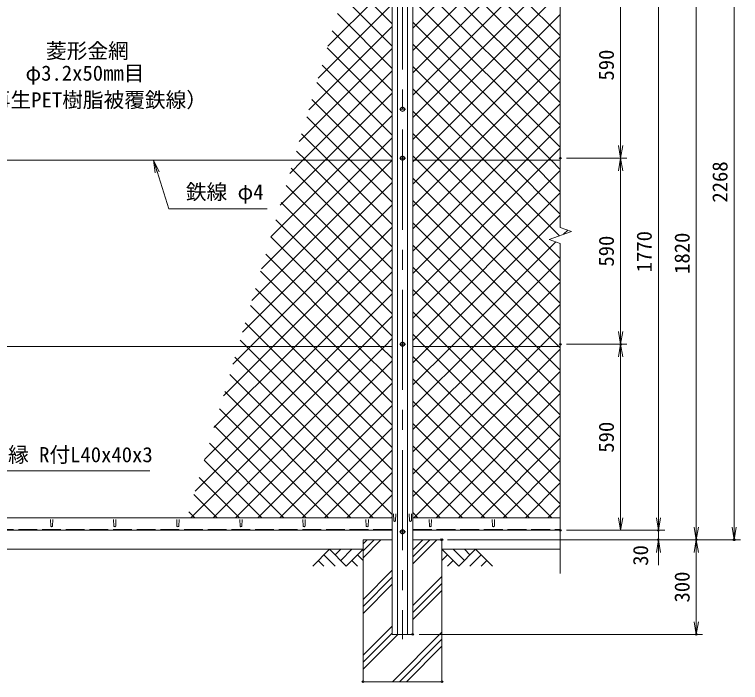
# Model space of a CAD drawing. Units: millimetres at full size. Extents: x -4200 to 4200, y -2970 to 2970.
# Drawn here: x -2750 to -449, y -464 to 1654 of the extents above; entities that cross this region are included whole.
import ezdxf
from ezdxf.enums import TextEntityAlignment as Align

# ---------------------------------------------------------------- set-up
doc = ezdxf.new("R2010")
doc.units = ezdxf.units.MM
doc.header["$LTSCALE"] = 10
doc.header["$PDMODE"] = 32
doc.header["$PDSIZE"] = 5
doc.linetypes.add('DASHED', pattern=[7.5, 6, -1.5])
doc.linetypes.add('USER1', pattern=[50.8, 31.75, -6.35, 6.35, -6.35])
for name, color, linetype, lineweight in [('0-0_D-STR1', 1, 'Continuous', 18), ('0-1_D-BMK', 2, 'USER1', 13), ('0-2_D-STR-DIM', 7, 'Continuous', 13), ('0-3_D-STR3', 3, 'Continuous', 13), ('0-4_D-BGD', 7, 'Continuous', 18), ('0-5_D-STR4', 7, 'Continuous', 18), ('0-6_D-DCR-HCH', 7, 'Continuous', 13), ('0-7_0', 7, 'Continuous', 18), ('0-A_D-STR2', 7, 'Continuous', 13), ('0-B_D-STR-TXT', 7, 'Continuous', 13)]:
    doc.layers.add(name, color=color, linetype=linetype, lineweight=lineweight)
doc.layers.add('0-8_Defpoints', color=7, linetype='Continuous')
doc.styles.add('ＭＳ ゴシック', font='')
doc.styles.get('ＭＳ ゴシック').set_extended_font_data('MS Gothic')

# ---------------------------------------------------------------- blocks, each defined once
blk = doc.blocks.new('_Open')
at = {"layer": '0-7_0'}
blk.add_line((-10, 1.667), (0, 0), dxfattribs=at)
blk.add_lwpolyline([(-10, -1.667), (0, 0), (-10, 0)], dxfattribs=at)

msp = doc.modelspace()

# ---------------------------------------------------------------- linework, layer by layer
at = {"layer": '0-0_D-STR1'}
for p, q in [((-1552.4, -311.84), (-1552.4, 2256)), ((-1535.9, -311.84), (-1535.9, 2256)), ((-1503.9, -311.84), (-1503.9, 2256)), ((-1487.4, -311.84), (-1487.4, 2256)), ((-1547.9, 48.5), (-1548.65, 70)), ((-1541.9, 48.5), (-1541.15, 70)), ((-1497.9, 48.5), (-1498.65, 70)), ((-1491.9, 48.5), (-1491.15, 70)), ((-3494.9, 58.16), (-1552.4, 58.16)), ((-2634.9, 31.29), (-2635.65, 52.79)), ((-2628.9, 31.29), (-2628.15, 52.79)), ((-2434.9, 31.29), (-2435.65, 52.79)), ((-2428.9, 31.29), (-2428.15, 52.79)), ((-2234.9, 31.29), (-2235.65, 52.79)), ((-2228.9, 31.29), (-2228.15, 52.79)), ((-2034.9, 31.29), (-2035.65, 52.79)), ((-2028.9, 31.29), (-2028.15, 52.79)), ((-1834.9, 31.29), (-1835.65, 52.79)), ((-1828.9, 31.29), (-1828.15, 52.79)), ((-1634.9, 31.29), (-1635.65, 52.79)), ((-1628.9, 31.29), (-1628.15, 52.79)), ((-1019.9, 58.16), (-1487.4, 58.16)), ((-1434.9, 31.29), (-1435.65, 52.79)), ((-1428.9, 31.29), (-1428.15, 52.79)), ((-1234.9, 31.29), (-1235.65, 52.79)), ((-1228.9, 31.29), (-1228.15, 52.79)), ((-1552.4, 18.16), (-3494.9, 18.16)), ((-1487.4, 18.16), (-1019.9, 18.16)), ((-1552.4, -311.84), (-1487.4, -311.84))]:
    msp.add_line(p, q, dxfattribs=at)
at = {"layer": '0-0_D-STR1', "linetype": 'DASHED'}
for p, q in [((-1552.4, 21.16), (-3494.9, 21.16)), ((-1487.4, 21.16), (-1019.9, 21.16))]:
    msp.add_line(p, q, dxfattribs=at)
at = {"layer": '0-0_D-STR1'}
for centre in [(-1544.9, 49.75), (-1494.9, 49.75), (-2631.9, 32.54), (-2431.9, 32.54), (-2231.9, 32.54), (-2031.9, 32.54), (-1831.9, 32.54), (-1631.9, 32.54), (-1431.9, 32.54), (-1231.9, 32.54)]:
    msp.add_arc(centre, 3.25, 202.61986, 337.38014, dxfattribs=at)
at = {"layer": '0-1_D-BMK'}
for p, q in [((-1519.9, 2304.78), (-1519.9, -326.84)), ((-1509.9, 1353.16), (-1529.9, 1353.16)), ((-1509.9, 1198.16), (-1529.9, 1198.16)), ((-1509.9, 608.16), (-1529.9, 608.16)), ((-1509.9, 13.66), (-1529.9, 13.66))]:
    msp.add_line(p, q, dxfattribs=at)
at = {"layer": '0-2_D-STR-DIM'}
for p, q in [((-1019.9, 2270.74), (-1019.9, 978.81)), ((-468.85, 2256), (-468.85, -11.84)), ((-588.85, 1808.16), (-588.85, -11.84)), ((-828.85, 1198.16), (-828.85, 1788.16)), ((-708.85, 1788.16), (-708.85, 18.16)), ((-999.9, 1198.16), (-808.85, 1198.16)), ((-999.9, 1198.16), (-808.85, 1198.16)), ((-828.85, 1198.16), (-828.85, 608.16)), ((-984.66, 965.99), (-1019.9, 978.81)), ((-1055.14, 940.34), (-984.66, 965.99)), ((-1019.9, 927.51), (-1055.14, 940.34)), ((-1019.9, 927.51), (-1019.9, -119.14)), ((-999.9, 608.16), (-808.85, 608.16)), ((-999.9, 608.16), (-808.85, 608.16)), ((-828.85, 18.16), (-828.85, 608.16)), ((-708.85, 58.16), (-708.85, 98.16)), ((-999.9, 18.16), (-808.85, 18.16)), ((-999.9, 18.16), (-688.85, 18.16)), ((-999.9, 18.16), (-688.85, 18.16)), ((-708.85, 18.16), (-708.85, -11.84)), ((-1377.13, -11.84), (-568.85, -11.84)), ((-1374.9, -11.84), (-688.85, -11.84)), ((-1374.9, -11.84), (-568.85, -11.84)), ((-1374.9, -11.84), (-448.85, -11.84)), ((-588.85, -11.84), (-588.85, -311.84)), ((-708.85, -51.84), (-708.85, -91.84)), ((-1467.4, -311.84), (-568.85, -311.84))]:
    msp.add_line(p, q, dxfattribs=at)
at = {"layer": '0-3_D-STR3'}
for p, q in [((-1519.9, 1205.67), (-1526.4, 1201.91)), ((-1526.4, 1201.91), (-1526.4, 1194.41)), ((-1513.4, 1201.91), (-1519.9, 1205.67)), ((-1513.4, 1194.41), (-1513.4, 1201.91)), ((-1552.4, 1191.41), (-3494.9, 1191.41)), ((-1526.4, 1194.41), (-1519.9, 1190.66)), ((-1519.9, 1190.66), (-1513.4, 1194.41)), ((-1019.9, 1191.41), (-1487.4, 1191.41)), ((-1552.4, 601.41), (-3494.9, 601.41)), ((-1019.9, 601.41), (-1487.4, 601.41))]:
    msp.add_line(p, q, dxfattribs=at)
for points in [[(-1513.4, 1356.91), (-1519.9, 1360.67), (-1526.4, 1356.91), (-1526.4, 1349.41), (-1519.9, 1345.66), (-1513.4, 1349.41)], [(-1513.4, 611.91), (-1519.9, 615.67), (-1526.4, 611.91), (-1526.4, 604.41), (-1519.9, 600.66), (-1513.4, 604.41)], [(-1513.4, 9.91), (-1519.9, 6.16), (-1526.4, 9.91), (-1526.4, 17.41), (-1519.9, 21.17), (-1513.4, 17.41)]]:
    msp.add_lwpolyline(points, close=True, dxfattribs=at)
for centre in [(-1519.9, 1353.16), (-1519.9, 1198.16), (-1519.9, 608.16), (-1519.9, 13.66)]:
    msp.add_circle(centre, 6.25, dxfattribs=at)
at = {"layer": '0-4_D-BGD'}
for p, q in [((-1644.9, -41.84), (-3394.9, -41.84)), ((-1394.9, -41.84), (-1019.9, -41.84))]:
    msp.add_line(p, q, dxfattribs=at)
at = {"layer": '0-5_D-STR4'}
for p, q in [((-1644.9, -11.84), (-1644.9, -461.84)), ((-1552.4, -11.84), (-1644.9, -11.84)), ((-1394.9, -11.84), (-1487.4, -11.84)), ((-1394.9, -11.84), (-1394.9, -461.84)), ((-1394.9, -461.84), (-1644.9, -461.84))]:
    msp.add_line(p, q, dxfattribs=at)
at = {"layer": '0-6_D-DCR-HCH'}
for p, q in [((-1644.9, -68.62), (-1588.11, -11.84)), ((-1644.9, -46.53), (-1610.21, -11.84)), ((-1644.9, -24.43), (-1632.31, -11.84)), ((-1487.4, -87.9), (-1411.34, -11.84)), ((-1487.4, -65.8), (-1433.43, -11.84)), ((-1487.4, -43.71), (-1455.53, -11.84)), ((-1751.32, -41.84), (-1804.53, -95.05)), ((-1751.32, -41.84), (-1698.11, -95.05)), ((-1733.58, -59.58), (-1715.85, -41.84)), ((-1715.85, -77.31), (-1680.37, -41.84)), ((-1698.11, -95.05), (-1644.9, -41.84)), ((-1341.69, -95.05), (-1394.9, -41.84)), ((-1323.95, -77.31), (-1359.42, -41.84)), ((-1288.47, -41.84), (-1341.69, -95.05)), ((-1306.12, -59.67), (-1323.95, -41.84)), ((-1288.47, -41.84), (-1235.26, -95.05)), ((-1769.06, -59.58), (-1733.42, -95.05)), ((-1662.63, -59.58), (-1644.9, -77.23)), ((-1377.16, -59.58), (-1394.9, -77.23)), ((-1270.74, -59.58), (-1306.37, -95.05)), ((-1786.8, -77.31), (-1768.98, -95.05)), ((-1680.37, -77.31), (-1662.55, -95.05)), ((-1359.42, -77.31), (-1377.24, -95.05)), ((-1253, -77.31), (-1270.82, -95.05)), ((-1644.9, -201.21), (-1552.4, -108.71)), ((-1644.9, -223.3), (-1552.4, -130.8)), ((-1487.4, -220.48), (-1394.9, -127.98)), ((-1644.9, -245.4), (-1552.4, -152.9)), ((-1487.4, -242.58), (-1394.9, -150.08)), ((-1487.4, -264.68), (-1394.9, -172.18)), ((-1644.9, -377.98), (-1552.4, -285.48)), ((-1644.9, -400.08), (-1552.4, -307.58)), ((-1644.9, -422.18), (-1534.56, -311.84)), ((-1551.98, -461.84), (-1394.9, -304.76)), ((-1529.88, -461.84), (-1394.9, -326.86)), ((-1507.78, -461.84), (-1394.9, -348.95))]:
    msp.add_line(p, q, dxfattribs=at)
at = {"layer": '0-8_Defpoints'}
for p in [(-1019.9, 1198.16), (-1019.9, 608.16), (-828.85, 608.16), (-1019.9, 18.16), (-708.85, 18.16), (-1397.13, -11.84), (-1394.9, -11.84), (-708.85, -11.84), (-588.85, -11.84), (-468.85, -11.84), (-1487.4, -311.84), (-588.85, -311.84), (-1644.9, -461.84), (-1394.9, -461.84)]:
    msp.add_point(p, dxfattribs=at)
at = {"layer": '0-A_D-STR2'}
for p, q in [((-1756.98, 1552.92), (-1552.4, 1757.5)), ((-1552.4, 1624.18), (-1693.63, 1765.41)), ((-1487.4, 1610.37), (-1329.61, 1768.16)), ((-1487.4, 1539.66), (-1258.9, 1768.16)), ((-1487.4, 1468.95), (-1188.18, 1768.16)), ((-1487.4, 1398.24), (-1117.47, 1768.16)), ((-1019.9, 1515.94), (-1272.12, 1768.16)), ((-1019.9, 1586.65), (-1201.41, 1768.16)), ((-1552.4, 1553.47), (-1709.87, 1710.94)), ((-1487.4, 1256.82), (-1019.9, 1724.32)), ((-1787.02, 1452.17), (-1552.4, 1686.79)), ((-1019.9, 1233.1), (-1487.4, 1700.6)), ((-1552.4, 1482.75), (-1726.11, 1656.47)), ((-1482.09, 1191.41), (-1019.9, 1653.61)), ((-1817.06, 1351.42), (-1552.4, 1616.08)), ((-1048.92, 1191.41), (-1487.4, 1629.89)), ((-1552.4, 1412.04), (-1742.35, 1601.99)), ((-1411.38, 1191.41), (-1019.9, 1582.89)), ((-1847.1, 1250.67), (-1552.4, 1545.37)), ((-1552.4, 1341.33), (-1758.59, 1547.52)), ((-1119.63, 1191.41), (-1487.4, 1559.18)), ((-1340.67, 1191.41), (-1019.9, 1512.18)), ((-1835.65, 1191.41), (-1552.4, 1474.66)), ((-1552.4, 1270.62), (-1774.83, 1493.05)), ((-1190.34, 1191.41), (-1487.4, 1488.47)), ((-1552.4, 1199.91), (-1791.07, 1438.58)), ((-1269.96, 1191.41), (-1019.9, 1441.47)), ((-1764.93, 1191.41), (-1552.4, 1403.95)), ((-1614.61, 1191.41), (-1807.31, 1384.11)), ((-1199.25, 1191.41), (-1019.9, 1370.76)), ((-1331.76, 1191.41), (-1487.4, 1347.04)), ((-1685.32, 1191.41), (-1823.55, 1329.64)), ((-1694.22, 1191.41), (-1552.4, 1333.24)), ((-1128.54, 1191.41), (-1019.9, 1300.05)), ((-1756.03, 1191.41), (-1839.79, 1275.17)), ((-1402.48, 1191.41), (-1487.4, 1276.33)), ((-1623.51, 1191.41), (-1552.4, 1262.53)), ((-1826.74, 1191.41), (-1856.03, 1220.7)), ((-1057.83, 1191.41), (-1019.9, 1229.34)), ((-1473.19, 1191.41), (-1487.4, 1205.62)), ((-1997.29, 746.93), (-1552.8, 1191.41)), ((-1967.25, 847.68), (-1623.51, 1191.41)), ((-1937.21, 948.42), (-1694.22, 1191.41)), ((-1907.17, 1049.17), (-1764.93, 1191.41)), ((-1877.13, 1149.92), (-1835.65, 1191.41)), ((-1552.4, 917.07), (-1826.74, 1191.41)), ((-1552.4, 987.78), (-1756.03, 1191.41)), ((-1552.4, 1058.49), (-1685.32, 1191.41)), ((-1552.4, 1129.2), (-1614.61, 1191.41)), ((-1552.8, 1191.41), (-1552.4, 1191.82)), ((-1487.4, 1186.11), (-1482.09, 1191.41)), ((-1487.4, 1115.39), (-1411.38, 1191.41)), ((-1487.4, 1044.68), (-1340.67, 1191.41)), ((-1487.4, 973.97), (-1269.96, 1191.41)), ((-1487.4, 903.26), (-1199.25, 1191.41)), ((-1487.4, 832.55), (-1128.54, 1191.41)), ((-1487.4, 761.84), (-1057.83, 1191.41)), ((-1019.9, 738.12), (-1473.19, 1191.41)), ((-1019.9, 808.83), (-1402.48, 1191.41)), ((-1019.9, 879.54), (-1331.76, 1191.41)), ((-1019.9, 1020.97), (-1190.34, 1191.41)), ((-1019.9, 1091.68), (-1119.63, 1191.41)), ((-1019.9, 1162.39), (-1048.92, 1191.41)), ((-1552.4, 846.36), (-1872.27, 1166.23)), ((-1487.4, 691.13), (-1019.9, 1158.63)), ((-1019.9, 667.41), (-1487.4, 1134.91)), ((-2027.33, 646.18), (-1552.4, 1121.11)), ((-1552.4, 775.65), (-1888.51, 1111.76)), ((-1487.4, 620.42), (-1019.9, 1087.92)), ((-1024.61, 601.41), (-1487.4, 1064.2)), ((-2001.38, 601.41), (-1552.4, 1050.39)), ((-1552.4, 704.94), (-1904.75, 1057.29)), ((-1552.4, 634.23), (-1920.99, 1002.82)), ((-1095.32, 601.41), (-1487.4, 993.49)), ((-1930.67, 601.41), (-1552.4, 979.68)), ((-1009.42, 956.97), (-996.21, 970.19)), ((-1590.29, 601.41), (-1937.23, 948.35)), ((-1166.03, 601.41), (-1487.4, 922.78)), ((-1859.96, 601.41), (-1552.4, 908.97)), ((-1661, 601.41), (-1953.47, 893.88)), ((-1294.27, 601.41), (-1019.9, 875.79)), ((-1236.74, 601.41), (-1487.4, 852.07)), ((-1731.71, 601.41), (-1969.71, 839.41)), ((-1789.25, 601.41), (-1552.4, 838.26)), ((-1802.42, 601.41), (-1985.95, 784.94)), ((-1223.56, 601.41), (-1019.9, 805.08)), ((-1718.54, 601.41), (-1552.4, 767.55)), ((-1307.45, 601.41), (-1487.4, 781.36)), ((-1873.14, 601.41), (-2002.19, 730.47)), ((-1152.85, 601.41), (-1019.9, 734.37)), ((-1647.83, 601.41), (-1552.4, 696.84)), ((-1378.16, 601.41), (-1487.4, 710.65)), ((-1943.85, 601.41), (-2018.43, 676)), ((-1082.14, 601.41), (-1019.9, 663.66)), ((-2014.56, 601.41), (-2034.67, 621.53)), ((-1577.12, 601.41), (-1552.4, 626.13)), ((-1448.87, 601.41), (-1487.4, 639.94)), ((-2191.08, 58.16), (-1647.83, 601.41)), ((-2177.52, 142.43), (-1718.54, 601.41)), ((-2147.48, 243.18), (-1789.25, 601.41)), ((-2120.37, 58.16), (-1577.12, 601.41)), ((-2117.44, 343.93), (-1859.96, 601.41)), ((-2087.4, 444.68), (-1930.67, 601.41)), ((-2057.36, 545.43), (-2001.38, 601.41)), ((-1552.4, 139.25), (-2014.56, 601.41)), ((-1552.4, 209.96), (-1943.85, 601.41)), ((-1552.4, 280.67), (-1873.14, 601.41)), ((-1552.4, 351.38), (-1802.42, 601.41)), ((-1552.4, 422.09), (-1731.71, 601.41)), ((-1552.4, 492.81), (-1661, 601.41)), ((-1552.4, 563.52), (-1590.29, 601.41)), ((-1487.4, 408.29), (-1294.27, 601.41)), ((-1487.4, 337.58), (-1223.56, 601.41)), ((-1487.4, 266.87), (-1152.85, 601.41)), ((-1487.4, 196.16), (-1082.14, 601.41)), ((-1019.9, 172.44), (-1448.87, 601.41)), ((-1019.9, 243.15), (-1378.16, 601.41)), ((-1019.9, 313.86), (-1307.45, 601.41)), ((-1019.9, 384.57), (-1236.74, 601.41)), ((-1019.9, 455.28), (-1166.03, 601.41)), ((-1019.9, 525.99), (-1095.32, 601.41)), ((-1019.9, 596.7), (-1024.61, 601.41)), ((-1487.4, 125.45), (-1019.9, 592.95)), ((-1552.4, 68.54), (-2050.91, 567.06)), ((-2049.66, 58.16), (-1552.4, 555.42)), ((-1019.9, 101.73), (-1487.4, 569.23)), ((-1612.73, 58.16), (-2067.16, 512.59)), ((-1483.97, 58.16), (-1019.9, 522.23)), ((-1978.95, 58.16), (-1552.4, 484.71)), ((-1047.04, 58.16), (-1487.4, 498.52)), ((-1683.44, 58.16), (-2083.4, 458.12)), ((-1413.26, 58.16), (-1019.9, 451.52)), ((-1117.75, 58.16), (-1487.4, 427.81)), ((-1754.15, 58.16), (-2099.64, 403.65)), ((-1908.24, 58.16), (-1552.4, 414)), ((-1342.55, 58.16), (-1019.9, 380.81)), ((-1824.86, 58.16), (-2115.88, 349.18)), ((-1188.46, 58.16), (-1487.4, 357.09)), ((-1837.52, 58.16), (-1552.4, 343.29)), ((-1271.84, 58.16), (-1019.9, 310.1)), ((-1895.57, 58.16), (-2132.12, 294.71)), ((-1259.17, 58.16), (-1487.4, 286.38)), ((-1766.81, 58.16), (-1552.4, 272.58)), ((-1966.28, 58.16), (-2148.36, 240.24)), ((-1201.13, 58.16), (-1019.9, 239.39)), ((-1329.89, 58.16), (-1487.4, 215.67)), ((-2036.99, 58.16), (-2164.6, 185.77)), ((-1696.1, 58.16), (-1552.4, 201.87)), ((-1130.42, 58.16), (-1019.9, 168.68)), ((-1400.6, 58.16), (-1487.4, 144.96)), ((-2107.7, 58.16), (-2180.84, 131.3)), ((-1625.39, 58.16), (-1552.4, 131.16)), ((-1059.71, 58.16), (-1019.9, 97.97)), ((-2178.41, 58.16), (-2197.08, 76.82)), ((-1471.31, 58.16), (-1487.4, 74.25)), ((-1554.68, 58.16), (-1552.4, 60.45))]:
    msp.add_line(p, q, dxfattribs=at)
for points in [[(-1019.9, 1374.52), (-1413.54, 1768.16), (-1441.54, 1796.16), (-1450.54, 1805.16), (-1453.54, 1808.16), (-1487.4, 1842.02)], [(-1487.4, 1327.53), (-1046.76, 1768.16), (-1019.9, 1795.03)], [(-1019.9, 1445.23), (-1342.83, 1768.16), (-1363.4, 1788.73)], [(-1019.9, 1303.81), (-1484.25, 1768.16), (-1487.4, 1771.31)], [(-1022.03, 952.39), (-1261.05, 1191.41), (-1487.4, 1417.75)], [(-1487.4, 549.71), (-1435.7, 601.41), (-1019.9, 1017.21)], [(-1487.4, 479), (-1364.99, 601.41), (-1033.82, 932.58)]]:
    msp.add_lwpolyline(points, dxfattribs=at)
at = {"layer": '0-B_D-STR-TXT'}
for points in [[(-1949.01, 1037.78), (-2260.34, 1037.78), (-2308.43, 1189.5)], [(-2320.77, 207.03), (-3018.65, 207.03), (-3064.01, 60.07)]]:
    msp.add_lwpolyline(points, dxfattribs=at)

# ---------------------------------------------------------------- block references
at = {"layer": '0-2_D-STR-DIM', "xscale": 4, "yscale": 4}
for p, rotation in [((-828.85, 1198.16), 270), ((-828.85, 1198.16), 90), ((-828.85, 608.16), 270), ((-828.85, 608.16), 90), ((-828.85, 18.16), 270), ((-708.85, 18.16), 270), ((-708.85, 18.16), 270), ((-588.85, -11.84), 270), ((-468.85, -11.84), 270), ((-708.85, -11.84), 90), ((-588.85, -11.84), 90), ((-588.85, -311.84), 270)]:
    msp.add_blockref('_Open', p, dxfattribs=dict(at, rotation=rotation))
at = {"layer": '0-B_D-STR-TXT', "xscale": 4, "yscale": 4, "rotation": 107.58773}
msp.add_blockref('_Open', (-2309.04, 1191.41), dxfattribs=at)

# ---------------------------------------------------------------- texts
at = {"layer": '0-2_D-STR-DIM', "style": 'ＭＳ ゴシック'}
for s, p in [('590', (-835.6, 1444.27)), ('2268', (-475.6, 1057.19)), ('590', (-835.6, 854.27)), ('1770', (-715.6, 836.24)), ('1820', (-595.6, 831.24)), ('590', (-835.6, 264.27)), ('30', (-727.12, -94.27)), ('300', (-595.6, -210.73))]:
    msp.add_text(s, height=48.09, rotation=90, dxfattribs=at).set_placement(p, align=Align.BOTTOM_LEFT)
at = {"layer": '0-B_D-STR-TXT', "style": 'ＭＳ ゴシック'}
for s, p in [('菱形金網', (-2649.85, 1499.87)), ('φ3.2x50mm目', (-2714.82, 1429.43)), ('（再生PET樹脂被覆鉄線）', (-2893.5, 1344.45)), ('鉄線 φ4', (-2206.62, 1052.65)), ('爪付胴縁 R付L40x40x3', (-2966.71, 219.61))]:
    msp.add_text(s, height=48.09, dxfattribs=at).set_placement(p, align=Align.BOTTOM_LEFT)

doc.saveas('drawing.dxf')
